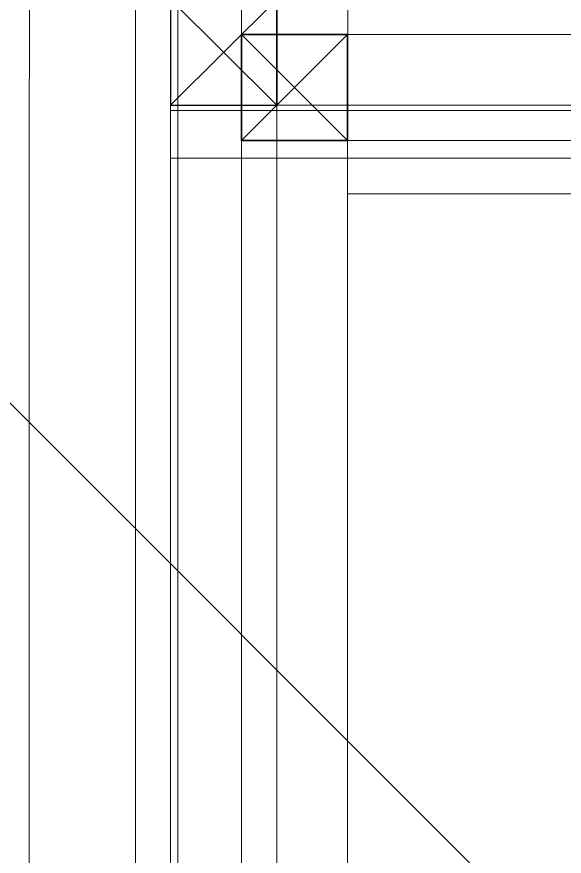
# Model space of a CAD drawing. Header units: millimetres. Extents: x -159872 to 386485, y -250577 to 158966.
# Drawn here: x 368147.7 to 368302.5, y 11126.1 to 11363.4 of the extents above; entities that cross this region are included whole.
import ezdxf

# ---------------------------------------------------------------- set-up
doc = ezdxf.new("R2010")
doc.units = ezdxf.units.MM
for name, color, linetype, lineweight in [('LDS-equipment-kitchen equipment', 3, 'Continuous', 13), ('WS-Fabs', 252, 'Continuous', 13), ('WS-FRAME HIDDEN', 68, 'Continuous', 5)]:
    doc.layers.add(name, color=color, linetype=linetype, lineweight=lineweight)

# ---------------------------------------------------------------- blocks, each defined once
blk = doc.blocks.new('30 X 30 HIDDEN SECTION_3')
at = {"layer": 'WS-FRAME HIDDEN', "color": 7, "lineweight": 25}
blk.add_polyline3d([(0, -30, 0), (-30, -30, 0), (-30, 0, 0), (0, 0, 0), (0, -30, 0)], dxfattribs=at)
at = {"layer": 'WS-FRAME HIDDEN', "color": 7, "lineweight": 25, "transparency": 33554687}
for points in [[(-30, 0, 0), (0, -30, 0)], [(-30, -30, 0), (0, 0, 0)], [(-30, -30, 0), (0, -30, 0)]]:
    blk.add_polyline3d(points, dxfattribs=at)
blk = doc.blocks.new('Group-326')
at = {"layer": 'LDS-equipment-kitchen equipment', "color": 7, "linetype": 'Continuous', "lineweight": 5, "flags": 128}
for points in [[(307519.78, 47537.99), (307519.77, 50085.92), (307507.77, 50085.92), (307507.78, 47537.99), (307519.78, 47537.99)], [(307537.77, 50085.92), (307537.72, 44206.23), (307519.72, 44206.23), (307519.77, 50085.92), (307537.77, 50085.92)]]:
    blk.add_lwpolyline(points, close=True, dxfattribs=at)
at = {"layer": 'LDS-equipment-kitchen equipment', "color": 7, "lineweight": 5, "flags": 128}
for points in [[(307537.77, 48555.92), (307537.77, 47815.92), (307567.79, 47815.92), (307567.8, 48555.92), (307537.77, 48555.92)], [(307537.77, 47815.92), (307537.77, 47785.92), (307567.77, 47785.92), (307567.77, 47815.92), (307537.77, 47815.92)], [(307567.77, 47815.92), (307567.77, 47785.92), (308332.77, 47785.92), (308332.77, 47815.92), (307567.77, 47815.92)], [(307567.75, 47085.91), (307567.75, 47785.93), (307537.75, 47785.93), (307537.75, 47085.91), (307567.75, 47085.91)], [(307567.74, 47785.92), (307567.74, 47770.91), (308332.77, 47770.91), (308332.77, 47785.92), (307567.74, 47785.92)]]:
    blk.add_lwpolyline(points, close=True, dxfattribs=at)
at = {"layer": 'LDS-equipment-kitchen equipment', "color": 7, "xscale": -1, "rotation": 89.9999999946682}
blk.add_blockref('30 X 30 HIDDEN SECTION_3', (307537.77, 47785.92), dxfattribs=at)
at = {"layer": 'LDS-equipment-kitchen equipment', "color": 7, "extrusion": (0, 0, -1), "xscale": -1, "rotation": 270.0000000053317}
blk.add_blockref('30 X 30 HIDDEN SECTION_3', (-307537.77, 47815.92), dxfattribs=at)
blk = doc.blocks.new('A$C7a11c87d')
at = {"layer": 'WS-Fabs', "color": 7, "lineweight": 5}
for points in [[(3411.61, 350.13, 0), (3396.61, 350.14, 0), (3396.59, 20.14, 0)], [(3411.59, 15.13, 0), (3411.61, 350.13, 0)], [(3411.61, 350.13, 0), (3410.11, 350.13, 0), (3410.09, 15.13, 0), (3411.59, 15.13, 0), (3411.61, 350.13, 0)]]:
    blk.add_polyline3d(points, dxfattribs=at)
at = {"layer": 'WS-FRAME HIDDEN', "color": 7, "lineweight": 5}
for points in [[(5691.61, 350.02, 0), (2661.61, 350.18, 0), (2661.62, 390.17, 0), (5691.62, 389.99, 0), (5691.61, 350.02, 0)], [(2691.61, 350.18, 0), (3411.61, 350.13, 0), (3411.61, 320.13, 0), (2691.61, 320.18, 0), (2691.61, 350.18, 0)]]:
    blk.add_polyline3d(points, dxfattribs=at)
at = {"layer": 'WS-FRAME HIDDEN', "color": 7, "extrusion": (0, 0, -1), "rotation": 0.003365612959873085}
blk.add_blockref('30 X 30 HIDDEN SECTION_3', (-3411.61, 350.13), dxfattribs=at)
blk = doc.blocks.new('Group-338')
at = {"layer": 'LDS-equipment-kitchen equipment'}
blk.add_blockref('Group-326', (0, 0), dxfattribs=at)
at = {"layer": 'LDS-equipment-kitchen equipment', "rotation": 89.9999999946682}
blk.add_blockref('A$C7a11c87d', (307867.85, 44384.33), dxfattribs=at)

msp = doc.modelspace()

# ---------------------------------------------------------------- linework, layer by layer
at = {"layer": 'LDS-equipment-kitchen equipment', "linetype": 'Continuous'}
msp.add_line((352600, 26800), (386484.54399, -7084.54399), dxfattribs=at)

# ---------------------------------------------------------------- block references
at = {"layer": 'LDS-equipment-kitchen equipment', "color": 7}
msp.add_blockref('Group-338', (60673.51323, -36457.51522), dxfattribs=at)

doc.saveas('drawing.dxf')
